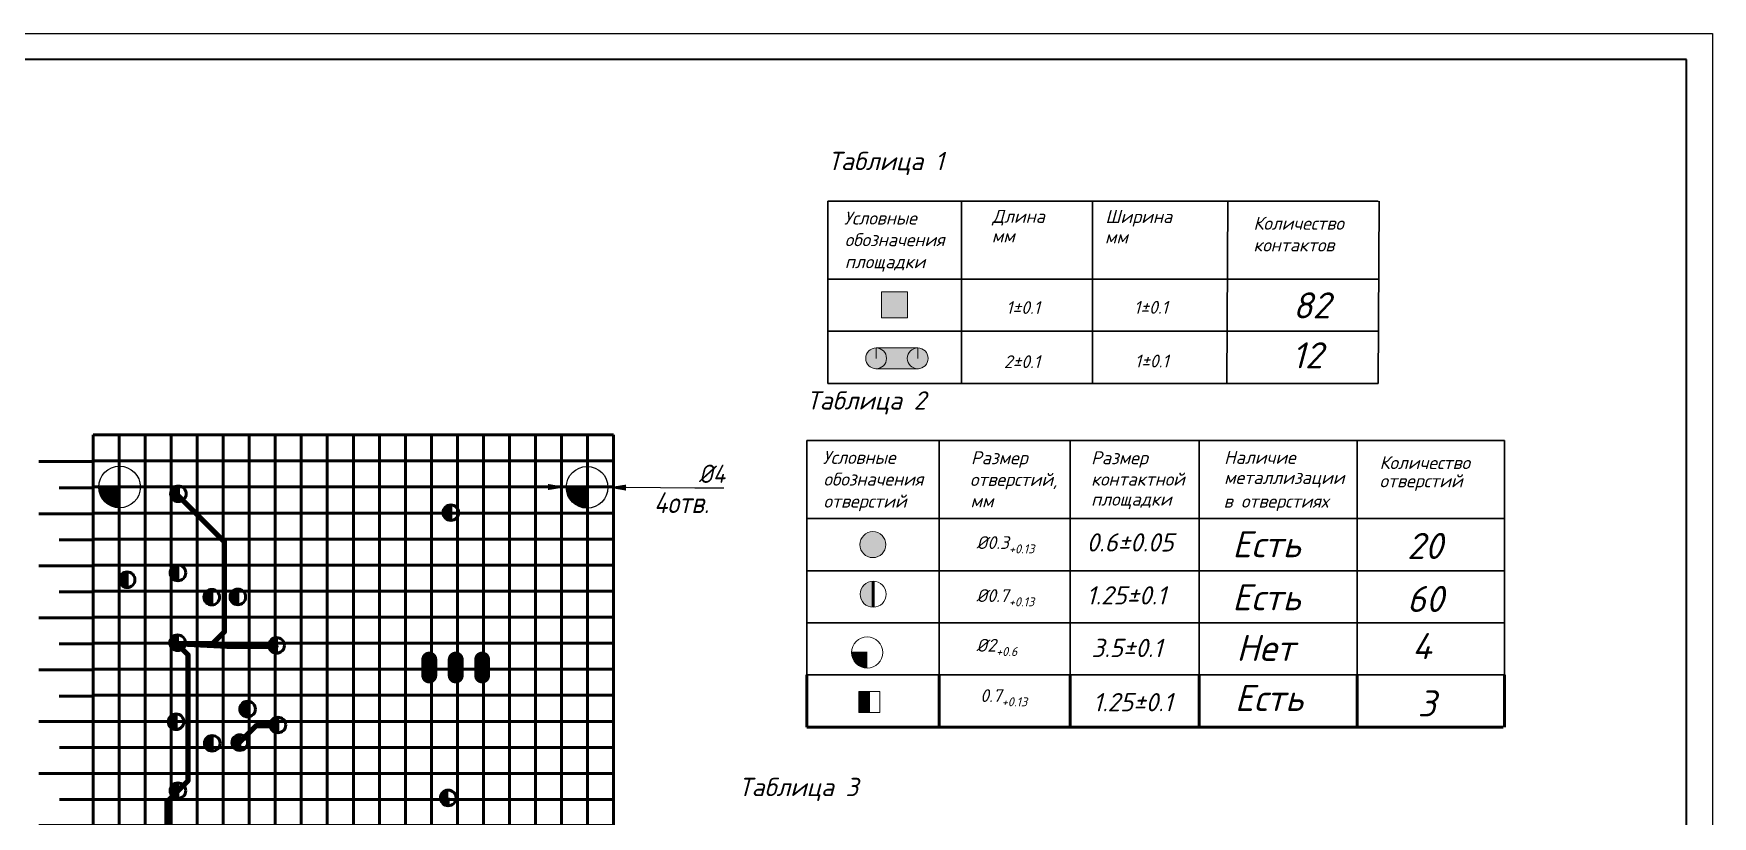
# Model space of a CAD drawing. Header units: millimetres. Extents: x 0 to 9139, y -367 to 2333.
# Drawn here: x 5945.3 to 6267.9, y 1719.7 to 1870 of the extents above; entities that cross this region are included whole.
import ezdxf

# ---------------------------------------------------------------- set-up
doc = ezdxf.new("R2010")
doc.units = ezdxf.units.MM
doc.header["$LTSCALE"] = 0.5
doc.layers.get('0').update_dxf_attribs({"lineweight": 60})
doc.layers.get('Defpoints').update_dxf_attribs({"color": 5})
for name, color, linetype in [('3-размеры', 6, 'Continuous'), ('BottomLayer', 5, 'Continuous'), ('KONTUR', 7, 'Continuous'), ('PDF _Текст', 7, 'Continuous')]:
    doc.layers.add(name, color=color, linetype=linetype)
for name, color, linetype, lineweight in [('Основная', 7, 'Continuous', 40), ('Слой1', 7, 'Continuous', 60), ('Толстые', 7, 'Continuous', 30), ('тонкая', 7, 'Continuous', 20)]:
    doc.layers.add(name, color=color, linetype=linetype, lineweight=lineweight)
doc.styles.add('PDF ISOCPEUR Italic', font='isocpeui.ttf')
doc.styles.get("Standard").update_dxf_attribs({"font": 'isocpeui.ttf', "width": 0.9})
doc.dimstyles.new('ISO-25', dxfattribs={"dimtxt": 3.5, "dimasz": 3.5, "dimexe": 2, "dimexo": 0, "dimgap": 1, "dimtad": 1, "dimtoh": 1, "dimdec": 0, "dimtxsty": 'Standard', "dimcen": 2.5, "dimadec": 0, "dimazin": 0, "dimtfac": 1, "dimtdec": 0, "dimtmove": 0, "dimatfit": 3, "dimldrblk": 'DOTSMALL', "dimfxl": 1, "dimarcsym": 0})

# ---------------------------------------------------------------- blocks, each defined once
blk = doc.blocks.new('*U63')
blk.add_line((0, 1.97), (0, -1.97))
blk = doc.blocks.new('*U64')
at = {"color": 0, "linetype": 'ByBlock', "lineweight": -2, "transparency": 16777216}
for p in [(0, 0), (10, 0), (20, 0), (30, 0), (40, 0), (50, 0), (60, 0), (70, 0), (80, 0), (90, 0), (100, 0), (110, 0), (120, 0), (130, 0), (140, 0), (150, 0), (160, 0), (170, 0), (180, 0), (190, 0), (200, 0), (210, 0), (220, 0), (230, 0), (240, 0), (250, 0)]:
    blk.add_blockref('*U63', p, dxfattribs=at)
blk = doc.blocks.new('*U65')
blk.add_line((3.25, 0), (-3.25, 0))
blk = doc.blocks.new('*U66')
at = {"color": 0, "linetype": 'ByBlock', "lineweight": -2, "transparency": 16777216}
for p in [(0, 0), (0, -5), (0, -10), (0, -15), (0, -20), (0, -25), (0, -30), (0, -35), (0, -40), (0, -45), (0, -50), (0, -55), (0, -60), (0, -65), (0, -70), (0, -75), (0, -80), (0, -85), (0, -90), (0, -95), (0, -100), (0, -105), (0, -110), (0, -115), (0, -120), (0, -125), (0, -130), (0, -135), (0, -140), (0, -145), (0, -150), (0, -155), (0, -160), (0, -165), (0, -170), (0, -175), (0, -180), (0, -185), (0, -190), (0, -195), (0, -200), (0, -205), (0, -210), (0, -215), (0, -220), (0, -225), (0, -230), (0, -235), (0, -240), (0, -245), (0, -250)]:
    blk.add_blockref('*U65', p, dxfattribs=at)
blk = doc.blocks.new('*U57')
for p, q in [((-50, 5), (50, 5)), ((-50, 0), (50, 0)), ((50, -5), (-50, -5))]:
    blk.add_line(p, q)
blk = doc.blocks.new('*U58')
at = {"color": 0, "linetype": 'ByBlock', "lineweight": -2, "transparency": 16777216}
for p in [(0, 285), (0, 270), (0, 255), (0, 240), (0, 225), (0, 210), (0, 195), (0, 180), (0, 165), (0, 150), (0, 135), (0, 120), (0, 105), (0, 90), (0, 75), (0, 60), (0, 45), (0, 30), (0, 15), (0, 0)]:
    blk.add_blockref('*U57', p, dxfattribs=at)
blk = doc.blocks.new('*U59')
for p, q in [((-5, 152.5), (-5, 147.5)), ((0, -152.5), (0, 152.5)), ((5, -152.5), (5, 152.5)), ((-5, 147.5), (-5, -152.5))]:
    blk.add_line(p, q)
blk = doc.blocks.new('*U60')
at = {"color": 0, "linetype": 'ByBlock', "lineweight": -2, "transparency": 16777216}
for p in [(0, 0), (15, 0), (30, 0), (45, 0), (60, 0), (75, 0), (90, 0)]:
    blk.add_blockref('*U59', p, dxfattribs=at)
blk = doc.blocks.new('*D80')
at = {"layer": '3-размеры', "color": 0, "lineweight": -2, "transparency": 16777216}
for p, q in [((6044.15, 1782.94), (6040.65, 1782.97)), ((6047.65, 1782.91), (6055.65, 1782.85)), ((6072.32, 1782.72), (6059.15, 1782.82)), ((6077.95, 1782.72), (6072.32, 1782.72))]:
    blk.add_line(p, q, dxfattribs=at)
at = {"layer": '3-размеры', "color": 0, "transparency": 16777216}
for points in [[(6044.15, 1783.52), (6044.15, 1782.35), (6047.65, 1782.91)], [(6059.15, 1783.4), (6059.15, 1782.24), (6055.65, 1782.85)]]:
    blk.add_solid(points, dxfattribs=at)
at = {"layer": 'Defpoints', "color": 0, "transparency": 16777216}
for p in [(6047.65, 1782.91), (6055.65, 1782.85)]:
    blk.add_point(p, dxfattribs=at)
at = {"layer": '3-размеры', "color": 0, "transparency": 16777216, "insert": (6075.64, 1785.47), "char_height": 3.5, "width": 4.1667, "attachment_point": 5}
blk.add_mtext('%%C4', dxfattribs=at)
blk = doc.blocks.new('_DotSmall')
at = {"color": 0, "linetype": 'ByBlock', "const_width": 0.5}
blk.add_lwpolyline([(-0.0625, 0, 1), (0.0625, 0, 1)], format="xyb", close=True, dxfattribs=at)

msp = doc.modelspace()

# ---------------------------------------------------------------- hatches: boundary and pattern name
h = msp.add_hatch(color=256)
h.dxf.hatch_style = 1
h.paths.add_polyline_path([(5973.11, 1783.12, 0.414214), (5971.61, 1781.62, 0.414214), (5973.11, 1780.12), (5973.11, 1781.62)])
h = msp.add_hatch(color=256)
h.dxf.hatch_style = 1
h.paths.add_polyline_path([(6025.46, 1779.51, 0.414214), (6023.96, 1778.01, 0.414214), (6025.46, 1776.51), (6025.46, 1778.01)])
h = msp.add_hatch(color=256)
h.dxf.hatch_style = 1
h.paths.add_polyline_path([(6109.06, 1771.87, 1), (6104.06, 1771.87, 1)])
h.paths.add_polyline_path([(6106.62, 1764.85, 0.414214), (6104.12, 1762.35, 0.414214), (6106.62, 1759.85)])
h = msp.add_hatch(color=256)
h.dxf.hatch_style = 1
h.paths.add_polyline_path([(5973.03, 1767.95, 0.414214), (5971.53, 1766.45, 0.414214), (5973.03, 1764.95), (5973.03, 1766.45)])
h = msp.add_hatch(color=256)
h.dxf.hatch_style = 1
h.paths.add_polyline_path([(5963.27, 1766.63, 0.414214), (5961.77, 1765.13, 0.414214), (5963.27, 1763.63), (5963.27, 1765.13)])
h = msp.add_hatch(color=256)
h.dxf.hatch_style = 1
h.paths.add_polyline_path([(5979.53, 1763.28, 0.414214), (5978.03, 1761.78, 0.414214), (5979.53, 1760.28), (5979.53, 1761.78)])
h = msp.add_hatch(color=256)
h.dxf.hatch_style = 1
h.paths.add_polyline_path([(5984.54, 1763.32, 0.414214), (5983.04, 1761.82, 0.414214), (5984.54, 1760.32), (5984.54, 1761.82)])
h = msp.add_hatch(color=256)
h.dxf.hatch_style = 1
h.paths.add_polyline_path([(5972.96, 1754.54, 0.414214), (5971.46, 1753.04, 0.414214), (5972.96, 1751.54), (5972.96, 1753.04)])
h = msp.add_hatch(color=256)
h.dxf.hatch_style = 1
h.paths.add_polyline_path([(5991.98, 1754.01, 0.414214), (5990.48, 1752.51, 0.414214), (5991.98, 1751.01), (5991.98, 1752.51)])
h = msp.add_hatch(color=256)
h.dxf.hatch_style = 1
h.paths.add_polyline_path([(6105.52, 1751.31), (6102.42, 1751.31, 0.414214), (6105.52, 1748.21)])
h = msp.add_hatch(color=256)
h.dxf.hatch_style = 1
h.paths.add_polyline_path([(5972.68, 1739.37, 0.414214), (5971.18, 1737.87, 0.414214), (5972.68, 1736.37), (5972.68, 1737.87)])
h = msp.add_hatch(color=256)
h.dxf.hatch_style = 1
h.paths.add_polyline_path([(5986.41, 1741.79, 0.414214), (5984.91, 1740.29, 0.414214), (5986.41, 1738.79), (5986.41, 1740.29)])
h = msp.add_hatch(color=256)
h.dxf.hatch_style = 1
h.paths.add_polyline_path([(5992.23, 1738.74, 0.414214), (5990.73, 1737.24, 0.414214), (5992.23, 1735.74), (5992.23, 1737.24)])
h = msp.add_hatch(color=256)
h.dxf.hatch_style = 1
h.paths.add_polyline_path([(5979.63, 1735.22, 0.414214), (5978.13, 1733.72, 0.414214), (5979.63, 1732.22), (5979.63, 1733.72)])
h = msp.add_hatch(color=256)
h.dxf.hatch_style = 1
h.paths.add_polyline_path([(5984.9, 1735.35, 0.414214), (5983.4, 1733.85, 0.414214), (5984.9, 1732.35), (5984.9, 1733.85)])
h = msp.add_hatch(color=256)
h.dxf.hatch_style = 1
h.paths.add_polyline_path([(5973.03, 1726.13, 0.414214), (5971.53, 1724.63, 0.414214), (5973.03, 1723.13), (5973.03, 1724.63)])
h = msp.add_hatch(color=256)
h.dxf.hatch_style = 1
h.paths.add_polyline_path([(6024.96, 1724.74, 0.414214), (6023.46, 1723.24, 0.414214), (6024.96, 1721.74), (6024.96, 1723.24)])
at = {"layer": 'BottomLayer'}
h = msp.add_hatch(color=256, dxfattribs=at)
h.dxf.hatch_style = 1
edge = h.paths.add_edge_path()
edge.add_line((5961.81, 1782.93), (5957.81, 1782.93))
edge.add_arc((5961.84, 1782.95), 4.03, 180.378, 269.622)
edge.add_line((5961.81, 1778.93), (5961.81, 1782.93))
h = msp.add_hatch(color=256, dxfattribs=at)
h.dxf.hatch_style = 1
edge = h.paths.add_edge_path()
edge.add_line((6051.65, 1782.88), (6047.65, 1782.88))
edge.add_arc((6051.68, 1782.91), 4.03, 180.378, 269.622)
edge.add_line((6051.65, 1778.88), (6051.65, 1782.88))
at = {"layer": 'PDF _Текст'}
h = msp.add_hatch(color=256, dxfattribs=at)
h.dxf.hatch_style = 1
h.paths.add_polyline_path([(6113.18, 1807.64, -0.414214), (6115.18, 1809.64), (6114.18, 1809.64), (6107.18, 1809.64, -0.414214), (6109.18, 1807.64, -0.406344), (6107.23, 1805.64), (6115.13, 1805.64, -0.406344)])
h.paths.add_polyline_path([(6113.18, 1807.64, 0.406344), (6115.13, 1805.64), (6115.23, 1805.64, 0.406344), (6117.18, 1807.64, 1)])
h.paths.add_polyline_path([(6109.18, 1807.64, 1), (6105.18, 1807.64, 0.406344), (6107.13, 1805.64), (6107.23, 1805.64, 0.406344)])
h.paths.add_polyline_path([(6113.22, 1820.42), (6109.22, 1820.42), (6108.22, 1820.42), (6108.22, 1815.42), (6113.22, 1815.42)])
h = msp.add_hatch(color=256, dxfattribs=at)
h.dxf.hatch_style = 1
h.paths.add_polyline_path([(6105.93, 1739.67), (6105.93, 1743.67), (6103.87, 1743.67), (6103.87, 1739.67)])

# ---------------------------------------------------------------- linework, layer by layer
for p, q in [((5956.73, 1792.94), (6056.73, 1792.94)), ((6056.73, 1787.94), (6056.73, 1792.94)), ((5956.71, 1787.8), (5946.28, 1787.8)), ((5956.71, 1787.8), (5956.71, 1785.3)), ((5956.73, 1787.94), (6056.73, 1787.94)), ((6056.73, 1787.94), (6056.73, 1487.94)), ((5956.71, 1782.8), (5950.21, 1782.8)), ((5956.71, 1777.8), (5946.28, 1777.8)), ((5956.71, 1772.8), (5950.21, 1772.8)), ((5956.71, 1767.8), (5946.28, 1767.8)), ((6106.62, 1764.85), (6106.62, 1759.85)), ((5956.71, 1762.8), (5950.21, 1762.8)), ((5956.71, 1757.8), (5946.28, 1757.8)), ((5956.71, 1752.8), (5950.21, 1752.8)), ((5956.71, 1747.8), (5946.28, 1747.8)), ((6093.85, 1746.85), (6093.85, 1736.85)), ((6119.27, 1746.85), (6119.27, 1736.85)), ((6144.48, 1746.85), (6144.48, 1736.85)), ((6169.26, 1746.85), (6169.26, 1736.85)), ((6199.59, 1746.85), (6199.59, 1736.85)), ((6227.9, 1736.85), (6227.9, 1746.85)), ((5956.71, 1742.8), (5950.21, 1742.8)), ((6093.85, 1736.85), (6227.68, 1736.85))]:
    msp.add_line(p, q)
at = {"layer": 'BottomLayer'}
for points, const_width in [([(5972.81, 1781.55), (5981.96, 1772.41)], 1), ([(5981.96, 1755.13), (5981.96, 1772.41)], 1), ([(5979.67, 1752.85), (5981.96, 1755.13)], 1), ([(5972.81, 1752.85), (5982.87, 1752.34)], 1), ([(5972.81, 1752.85), (5974.95, 1750.71)], 1), ([(5972.81, 1752.85), (5979.67, 1752.85)], 1), ([(5982.87, 1752.34), (5991.86, 1752.34)], 1), ([(5974.95, 1726.53), (5974.95, 1750.71)], 1), ([(6021.33, 1749.8), (6021.33, 1746.75)], 3.05), ([(6026.41, 1749.8), (6026.41, 1746.75)], 3.05), ([(6031.49, 1749.8), (6031.49, 1746.75)], 3.05), ([(5984.5, 1733.54), (5988.05, 1737.1)], 1), ([(5988.05, 1737.1), (5991.86, 1737.1)], 1), ([(5973.07, 1724.65), (5974.95, 1726.53)], 1), ([(5970.93, 1722.52), (5973.07, 1724.65)], 1), ([(5970.93, 1697.83), (5970.93, 1722.52)], 1)]:
    msp.add_lwpolyline(points, dxfattribs=dict(at, const_width=const_width))
for points, const_width in [([(5972.56, 1781.55, 1), (5973.06, 1781.55, 1)], 0.5), ([(5981.71, 1772.41, 1), (5982.21, 1772.41, 1)], 0.5), ([(5981.71, 1772.41, 1), (5982.21, 1772.41, 1)], 0.5), ([(5981.71, 1755.13, 1), (5982.21, 1755.13, 1)], 0.5), ([(5981.71, 1755.13, 1), (5982.21, 1755.13, 1)], 0.5), ([(5972.56, 1752.85, 1), (5973.06, 1752.85, 1)], 0.5), ([(5972.56, 1752.85, 1), (5973.06, 1752.85, 1)], 0.5), ([(5972.56, 1752.85, 1), (5973.06, 1752.85, 1)], 0.5), ([(5979.42, 1752.85, 1), (5979.92, 1752.85, 1)], 0.5), ([(5979.42, 1752.85, 1), (5979.92, 1752.85, 1)], 0.5), ([(5982.62, 1752.34, 1), (5983.12, 1752.34, 1)], 0.5), ([(5982.62, 1752.34, 1), (5983.12, 1752.34, 1)], 0.5), ([(5991.61, 1752.34, 1), (5992.11, 1752.34, 1)], 0.5), ([(5974.7, 1750.71, 1), (5975.2, 1750.71, 1)], 0.5), ([(5974.7, 1750.71, 1), (5975.2, 1750.71, 1)], 0.5), ([(6020.56, 1749.8, 1), (6022.09, 1749.8, 1)], 1.52), ([(6025.64, 1749.8, 1), (6027.17, 1749.8, 1)], 1.52), ([(6030.72, 1749.8, 1), (6032.25, 1749.8, 1)], 1.52), ([(6020.56, 1746.75, 1), (6022.09, 1746.75, 1)], 1.52), ([(6025.64, 1746.75, 1), (6027.17, 1746.75, 1)], 1.52), ([(6030.72, 1746.75, 1), (6032.25, 1746.75, 1)], 1.52), ([(5987.8, 1737.1, 1), (5988.3, 1737.1, 1)], 0.5), ([(5987.8, 1737.1, 1), (5988.3, 1737.1, 1)], 0.5), ([(5991.61, 1737.1, 1), (5992.11, 1737.1, 1)], 0.5), ([(5984.25, 1733.54, 1), (5984.75, 1733.54, 1)], 0.5), ([(5974.7, 1726.53, 1), (5975.2, 1726.53, 1)], 0.5), ([(5974.7, 1726.53, 1), (5975.2, 1726.53, 1)], 0.5), ([(5970.68, 1722.52, 1), (5971.18, 1722.52, 1)], 0.5), ([(5970.68, 1722.52, 1), (5971.18, 1722.52, 1)], 0.5), ([(5972.82, 1724.65, 1), (5973.32, 1724.65, 1)], 0.5), ([(5972.82, 1724.65, 1), (5973.32, 1724.65, 1)], 0.5)]:
    msp.add_lwpolyline(points, format="xyb", close=True, dxfattribs=dict(at, const_width=const_width))
for centre in [(5961.81, 1782.93), (6051.65, 1782.88)]:
    msp.add_circle(centre, 4, dxfattribs=at)
at = {"layer": 'KONTUR'}
for p, q in [((5670.88, 1869.99), (6267.88, 1869.99)), ((6267.88, 1869.99), (6267.88, 1449.99))]:
    msp.add_line(p, q, dxfattribs=at)
at = {"layer": 'PDF _Текст'}
msp.add_line((6105.93, 1739.67), (6105.93, 1743.67), dxfattribs=at)
at = {"layer": 'Основная'}
for p, q in [((6262.88, 1864.99), (5690.88, 1864.99)), ((6262.88, 1454.99), (6262.88, 1864.99))]:
    msp.add_line(p, q, dxfattribs=at)
at = {"layer": 'Слой1'}
for p, q in [((5973.11, 1780.12), (5973.11, 1783.12)), ((5973.11, 1781.62), (5973.11, 1780.12)), ((6025.46, 1776.51), (6025.46, 1779.51)), ((6025.46, 1778.01), (6025.46, 1776.51)), ((5973.03, 1764.95), (5973.03, 1767.95)), ((5963.27, 1763.63), (5963.27, 1766.63)), ((5963.27, 1765.13), (5963.27, 1763.63)), ((5973.03, 1766.45), (5973.03, 1764.95)), ((5979.53, 1760.28), (5979.53, 1763.28)), ((5979.53, 1761.78), (5979.53, 1760.28)), ((5984.54, 1760.32), (5984.54, 1763.32)), ((5984.54, 1761.82), (5984.54, 1760.32)), ((5972.96, 1751.54), (5972.96, 1754.54)), ((5972.96, 1753.04), (5972.96, 1751.54)), ((5991.98, 1751.01), (5991.98, 1754.01)), ((5991.98, 1752.51), (5991.98, 1751.01)), ((5972.68, 1736.37), (5972.68, 1739.37)), ((5986.41, 1738.79), (5986.41, 1741.79)), ((5986.41, 1740.29), (5986.41, 1738.79)), ((5972.68, 1737.87), (5972.68, 1736.37)), ((5992.23, 1735.74), (5992.23, 1738.74)), ((5992.23, 1737.24), (5992.23, 1735.74)), ((5979.63, 1732.22), (5979.63, 1735.22)), ((5979.63, 1733.72), (5979.63, 1732.22)), ((5984.9, 1732.35), (5984.9, 1735.35)), ((5984.9, 1733.85), (5984.9, 1732.35)), ((5973.03, 1723.13), (5973.03, 1726.13)), ((5973.03, 1724.63), (5973.03, 1723.13)), ((6024.96, 1723.24), (6024.96, 1721.74))]:
    msp.add_line(p, q, dxfattribs=at)
for centre in [(5973.11, 1781.62), (6025.46, 1778.01), (5973.03, 1766.45), (5963.27, 1765.13), (5979.53, 1761.78), (5984.54, 1761.82), (5972.96, 1753.04), (5991.98, 1752.51), (5972.68, 1737.87), (5986.41, 1740.29), (5992.23, 1737.24), (5979.63, 1733.72), (5984.9, 1733.85), (5973.03, 1724.63), (6024.96, 1723.24)]:
    msp.add_circle(centre, 1.5, dxfattribs=at)
at = {"layer": 'Толстые', "color": 0}
for p, q in [((6097.93, 1812.83), (6097.93, 1837.83)), ((6097.93, 1837.83), (6203.67, 1837.83)), ((6123.57, 1837.83), (6123.57, 1802.83)), ((6148.76, 1837.83), (6148.76, 1802.83)), ((6174.75, 1837.84), (6174.56, 1802.83)), ((6203.86, 1837.84), (6203.67, 1802.83)), ((6203.67, 1822.83), (6097.93, 1822.83)), ((6097.93, 1812.83), (6097.93, 1802.83)), ((6123.57, 1812.83), (6097.93, 1812.83)), ((6123.36, 1812.83), (6203.67, 1812.83)), ((6123.36, 1802.83), (6097.93, 1802.83)), ((6123.36, 1802.83), (6203.67, 1802.83)), ((6093.85, 1766.8), (6093.85, 1791.86)), ((6093.85, 1791.86), (6227.9, 1791.86)), ((6119.27, 1791.86), (6119.27, 1756.86)), ((6144.48, 1791.86), (6144.48, 1756.86)), ((6169.26, 1791.86), (6169.26, 1756.86)), ((6199.59, 1791.86), (6199.59, 1756.86)), ((6227.9, 1791.86), (6227.9, 1766.46)), ((6119.27, 1781.85), (6119.27, 1746.85)), ((6144.48, 1781.85), (6144.48, 1746.85)), ((6169.26, 1781.85), (6169.26, 1746.85)), ((6199.59, 1781.85), (6199.59, 1746.85)), ((6227.9, 1776.87), (6093.85, 1776.87)), ((6119.27, 1771.84), (6119.27, 1746.85)), ((6144.48, 1771.84), (6144.48, 1746.85)), ((6169.26, 1771.84), (6169.26, 1746.85)), ((6199.59, 1771.84), (6199.59, 1746.85)), ((6093.85, 1766.87), (6093.85, 1756.86)), ((6119.27, 1766.87), (6093.85, 1766.87)), ((6119.27, 1766.87), (6227.9, 1766.87)), ((6227.9, 1766.87), (6227.9, 1756.86)), ((6119.27, 1756.86), (6093.85, 1756.86)), ((6093.85, 1756.86), (6093.85, 1746.85)), ((6119.27, 1756.86), (6227.9, 1756.86)), ((6227.9, 1756.86), (6227.9, 1746.85)), ((6119.27, 1746.85), (6093.85, 1746.85)), ((6119.27, 1746.85), (6227.9, 1746.85))]:
    msp.add_line(p, q, dxfattribs=at)
at = {"layer": 'тонкая'}
for p, q in [((6108.22, 1820.42), (6109.22, 1820.42)), ((6108.22, 1815.42), (6108.22, 1820.42)), ((6109.22, 1820.42), (6113.22, 1820.42)), ((6113.22, 1820.42), (6113.22, 1815.42)), ((6113.22, 1815.42), (6108.22, 1815.42)), ((6107.18, 1807.64), (6107.18, 1809.64)), ((6107.18, 1809.64), (6114.18, 1809.64)), ((6114.18, 1809.64), (6115.18, 1809.64)), ((6115.18, 1809.64), (6115.18, 1807.64)), ((6107.13, 1805.64), (6115.13, 1805.64)), ((6115.13, 1805.64), (6115.33, 1805.64)), ((6107.87, 1743.67), (6103.87, 1743.67)), ((6103.87, 1743.67), (6103.87, 1739.67)), ((6107.87, 1739.67), (6107.87, 1743.67)), ((6103.87, 1739.67), (6107.87, 1739.67))]:
    msp.add_line(p, q, dxfattribs=at)
for centre, radius in [((6107.18, 1807.64), 2), ((6115.18, 1807.64), 2), ((6106.56, 1771.87), 2.5), ((6106.62, 1762.35), 2.5), ((6105.46, 1751.16), 3)]:
    msp.add_circle(centre, radius, dxfattribs=at)

# ---------------------------------------------------------------- block references
for name, p in [('*U60', (5961.73, 1640.44)), ('*U58', (6006.73, 1492.94)), ('*U66', (5953.49, 1737.94))]:
    msp.add_blockref(name, p)
at = {"rotation": 270}
msp.add_blockref('*U64', (5948.27, 1737.94), dxfattribs=at)

# ---------------------------------------------------------------- texts
at = {"insert": (6064.5, 1781.92), "char_height": 4, "attachment_point": 1}
msp.add_mtext_dynamic_manual_height_columns('{\\fGOST type B|b0|i1|c204|p2;4отв.}', width=68.69, gutter_width=50, heights=[0], dxfattribs=at)
at = {"layer": 'PDF _Текст', "color": 0, "attachment_point": 7, "style": 'PDF ISOCPEUR Italic'}
for s, insert, char_height in [('Таблица 1', (6097.93, 1842.83), 3.5), ('Условные', (6101.02, 1833.33), 2.5), ('Длина', (6129.5, 1833.14), 2.5), ('Ширина', (6151.24, 1832.94), 2.5), ('Количество', (6179.68, 1832.32), 2.5), ('обозначения', (6101.16, 1829.17), 2.5001), ('мм', (6129.41, 1829.9), 2.5), ('мм', (6151.15, 1829.7), 2.5), ('контактов', (6179.68, 1828.16), 2.5), ('площадки', (6101.16, 1824.26), 2.5), ('82', (6187.27, 1815.31), 5), ('\\A1;1%%P0.1', (6132.16, 1816.17), 2.45), ('\\A1;1%%P0.1', (6156.73, 1816.21), 2.45), ('12', (6187.08, 1805.72), 5), ('\\A1;2%%P0.1', (6131.73, 1805.77), 2.45), ('\\A1;1%%P0.1', (6156.89, 1805.9), 2.45), ('Таблица 2', (6093.85, 1796.86), 3.5), ('Условные', (6096.94, 1787.37), 2.5), ('Размер', (6125.41, 1786.62), 2.5), ('Размер', (6148.5, 1786.62), 2.5), ('Наличие', (6174.05, 1787.37), 2.5), ('Количество', (6203.92, 1786.36), 2.5), ('обозначения', (6097.07, 1783.2), 2.5001), ('отверстий,', (6125.22, 1782.45), 2.5), ('контактной', (6148.5, 1783.2), 2.5), ('металлизации', (6174.05, 1782.83), 2.5001), ('отверстий', (6203.92, 1782.19), 2.5), ('отверстий', (6097.07, 1778.29), 2.5), ('мм', (6125.32, 1779.04), 2.5), ('площадки', (6148.5, 1778.67), 2.5), ('в отверстиях', (6173.95, 1778.29), 2.5001), ('Есть', (6175.62, 1769.45), 5), ('0.6±0.05', (6147.63, 1770.55), 3.5), ('20', (6209.21, 1769.12), 5), ('\\A1;%%C0.7{\\H0.7x;\\S^ +0.13;}', (6126.43, 1760.03), 2.45), ('1.25±0.1', (6147.6, 1760.38), 3.5), ('Есть', (6175.6, 1759.27), 5), ('3.5±0.1', (6148.57, 1750.29), 3.5), ('Нет', (6176.41, 1749.55), 5), ('4', (6210.17, 1749.88), 5), ('\\A1;0.7{\\H0.7x;\\S^ +0.13;}', (6127.19, 1740.83), 2.45), ('1.25±0.1', (6148.87, 1739.87), 3.5), ('Есть', (6176.1, 1739.93), 5), ('3', (6211.23, 1738.89), 5), ('Таблица 3', (6080.76, 1722.64), 3.5)]:
    msp.add_mtext(s, dxfattribs=dict(at, insert=insert, char_height=char_height))
for s, insert, char_height, width in [('\\A1;%%C0.3{\\H0.7x;\\S^ +0.13;}', (6126.45, 1770.2), 2.45, 10.0805), ('60', (6209.18, 1758.94), 5, 10.1649), ('\\A1;%%C2{\\H0.7x;\\S^ +0.6;}', (6126.43, 1750.49), 2.45, 6.5908)]:
    msp.add_mtext(s, dxfattribs=dict(at, insert=insert, char_height=char_height, width=width))

# ---------------------------------------------------------------- dimensions: what is measured, and where the dimension line sits
at = {"layer": '3-размеры'}
dim = msp.add_diameter_dim_2p(p1=(6047.65, 1782.91), p2=(6055.65, 1782.85), text='%%C4', dimstyle='ISO-25', dxfattribs=at)
dim.commit()
dim.dimension.update_dxf_attribs({"geometry": '*D80', "text_midpoint": (6072.32, 1782.72), "dimtype": 163})

doc.saveas('drawing.dxf')
